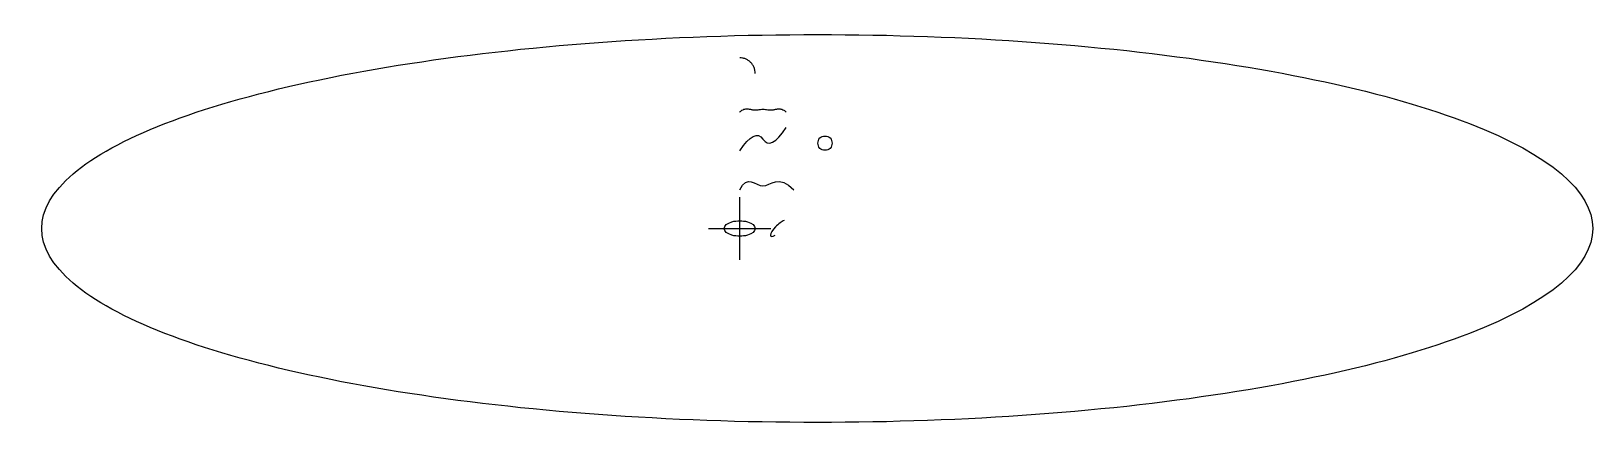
# Model space of a CAD drawing. Header units: millimetres. Extents: x -914 to 1100, y -254 to 254.
import ezdxf

# ---------------------------------------------------------------- set-up
doc = ezdxf.new("R2010")
doc.units = ezdxf.units.MM
doc.header["$PDMODE"] = 34
doc.header["$PDSIZE"] = -3
doc.layers.add('0_2', color=7, linetype='Continuous')
doc.layers.add('DATUM', color=7, linetype='Continuous')

msp = doc.modelspace()

# ---------------------------------------------------------------- linework, layer by layer
at = {"layer": '0_2'}
for points, knots in [([(1100, 0), (1100, 47.926098), (1044.896752, 94.842205), (941.253533, 135.160204), (837.610314, 175.478204), (689.795462, 207.498778), (515.415013, 227.407999), (341.034564, 247.317219), (147.438279, 254.275955), (-42.314838, 247.45536), (-232.067956, 240.634766), (-409.980221, 220.322313), (-554.860734, 188.937394), (-699.741247, 157.552474), (-805.483605, 116.417893), (-859.492974, 70.433139), (-913.502342, 24.448385), (-913.502342, -24.448385), (-859.492974, -70.433139), (-805.483605, -116.417893), (-699.741247, -157.552474), (-554.860734, -188.937394), (-409.980221, -220.322313), (-232.067956, -240.634766), (-42.314838, -247.45536), (147.438279, -254.275955), (341.034564, -247.317219), (515.415013, -227.407999), (689.795462, -207.498778), (837.610314, -175.478204), (941.253533, -135.160204), (1044.896752, -94.842205), (1100, -47.926098), (1100, 0)], [0, 0, 0, 0, 1, 1, 1, 2, 2, 2, 3, 3, 3, 4, 4, 4, 5, 5, 5, 6, 6, 6, 7, 7, 7, 8, 8, 8, 9, 9, 9, 10, 10, 10, 11, 11, 11, 11]), ([(20, 200), (20, 201.178511), (19.895233, 202.401095), (19.666107, 203.639261), (19.436982, 204.877427), (19.083096, 206.130925), (18.595766, 207.361894), (18.108436, 208.592864), (17.487433, 209.800806), (16.73991, 210.944195), (15.992387, 212.087584), (15.118446, 213.165825), (14.142136, 214.142136), (13.165825, 215.118446), (12.087584, 215.992387), (10.944195, 216.73991), (9.800806, 217.487433), (8.592864, 218.108436), (7.361894, 218.595766), (6.130925, 219.083096), (4.877427, 219.436982), (3.639261, 219.666107), (2.401095, 219.895233), (1.178511, 220), (0, 220)], [0, 0, 0, 0, 1, 1, 1, 2, 2, 2, 3, 3, 3, 4, 4, 4, 5, 5, 5, 6, 6, 6, 7, 7, 7, 8, 8, 8, 8]), ([(0, 150), (1.041667, 151.041667), (2.018353, 151.824055), (2.941518, 152.419624), (3.864683, 153.015194), (4.734319, 153.423869), (5.560455, 153.705139), (6.386592, 153.98641), (7.169221, 154.140199), (7.917037, 154.214172), (8.664853, 154.288146), (9.377848, 154.282227), (10.063477, 154.233398), (10.749105, 154.18457), (11.407359, 154.092757), (12.044549, 153.985405), (12.681739, 153.878053), (13.297857, 153.755086), (13.898163, 153.635559), (14.498469, 153.516032), (15.082957, 153.399868), (15.655932, 153.298874), (16.228908, 153.19788), (16.790365, 153.111979), (17.34375, 153.046875), (18.450521, 152.916667), (19.525655, 152.87323), (20.587921, 152.906799), (21.650187, 152.940369), (22.699382, 153.048503), (23.745117, 153.178711), (24.790853, 153.308919), (25.832926, 153.458761), (26.874847, 153.569641), (27.916768, 153.680522), (28.958333, 153.75), (30, 153.75), (31.041667, 153.75), (32.083232, 153.680522), (33.125153, 153.569641), (34.167074, 153.458761), (35.209147, 153.308919), (36.254883, 153.178711), (37.300618, 153.048503), (38.349813, 152.940369), (39.412079, 152.906799), (40.474345, 152.87323), (41.549479, 152.916667), (42.65625, 153.046875), (43.209635, 153.111979), (43.771092, 153.19788), (44.344068, 153.298874), (44.917043, 153.399868), (45.501531, 153.516032), (46.101837, 153.635559), (46.702143, 153.755086), (47.318261, 153.878053), (47.955451, 153.985405), (48.592641, 154.092757), (49.250895, 154.18457), (49.936523, 154.233398), (50.622152, 154.282227), (51.335147, 154.288146), (52.082963, 154.214172), (52.830779, 154.140199), (53.613408, 153.98641), (54.439545, 153.705139), (55.265681, 153.423869), (56.135317, 153.015194), (57.058482, 152.419624), (57.981647, 151.824055), (58.958333, 151.041667), (60, 150)], [0, 0, 0, 0, 1, 1, 1, 2, 2, 2, 3, 3, 3, 4, 4, 4, 5, 5, 5, 6, 6, 6, 7, 7, 7, 8, 8, 8, 9, 9, 9, 10, 10, 10, 11, 11, 11, 12, 12, 12, 13, 13, 13, 14, 14, 14, 15, 15, 15, 16, 16, 16, 17, 17, 17, 18, 18, 18, 19, 19, 19, 20, 20, 20, 21, 21, 21, 22, 22, 22, 23, 23, 23, 24, 24, 24, 24]), ([(0, 100), (13.333333, 120), (23.333333, 125), (30, 115), (36.666667, 105), (46.666667, 110), (60, 130)], [0, 0, 0, 0, 1, 1, 1, 2, 2, 2, 2]), ([(116.666667, 103.333333), (120, 106.666667), (120, 113.333333), (116.666667, 116.666667), (113.333333, 120), (106.666667, 120), (103.333333, 116.666667), (100, 113.333333), (100, 106.666667), (103.333333, 103.333333), (106.666667, 100), (113.333333, 100), (116.666667, 103.333333)], [0, 0, 0, 0, 1, 1, 1, 2, 2, 2, 3, 3, 3, 4, 4, 4, 4]), ([(0, 50), (10, 70), (20, 55), (30, 55), (40, 55), (50, 70), (70, 50)], [0, 0, 0, 0, 1, 1, 1, 2, 2, 2, 2]), ([(20, 0), (20, 3.572656), (16.188022, 6.873926), (10, 8.660254), (3.811978, 10.446582), (-3.811978, 10.446582), (-10, 8.660254), (-16.188022, 6.873926), (-20, 3.572656), (-20, 0), (-20, -3.572656), (-16.188022, -6.873926), (-10, -8.660254), (-3.811978, -10.446582), (3.811978, -10.446582), (10, -8.660254), (16.188022, -6.873926), (20, -3.572656), (20, 0)], [0, 0, 0, 0, 1, 1, 1, 2, 2, 2, 3, 3, 3, 4, 4, 4, 5, 5, 5, 6, 6, 6, 6]), ([(57.337549, 10.214102), (54.364482, 9.34884), (49.926253, 6.128612), (46.056541, 2.028988), (42.186828, -2.070636), (39.631387, -6.259595), (39.561167, -8.61843), (39.490948, -10.977265), (41.919482, -11.051392), (45.733971, -8.806844)], [0, 0, 0, 0, 1, 1, 1, 2, 2, 2, 3, 3, 3, 3])]:
    msp.add_open_spline(points, degree=3, knots=knots, dxfattribs=at)
at = {"layer": 'DATUM'}
for p, q in [((0, -40.270047), (0, 40.270047)), ((-40.270047, 0), (40.270047, 0))]:
    msp.add_line(p, q, dxfattribs=at)
msp.add_point((0, 0), dxfattribs=at)

doc.saveas('drawing.dxf')
